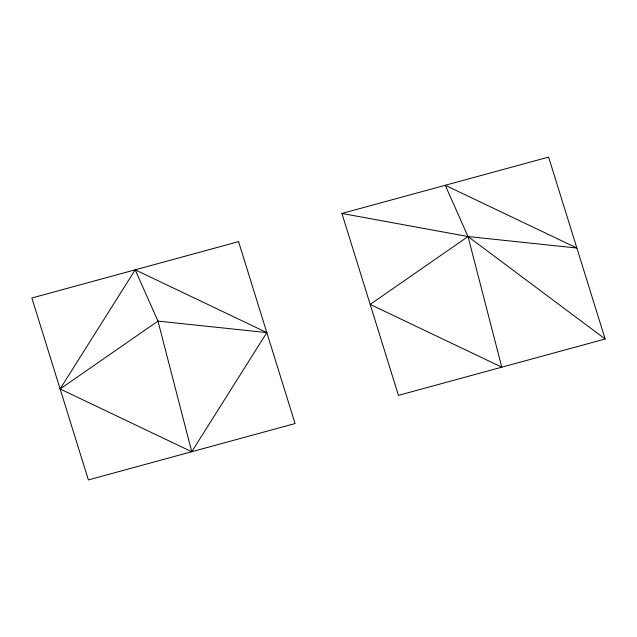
<?xml version="1.0" encoding="UTF-8"?>
<svg xmlns="http://www.w3.org/2000/svg" width="637" height="637" viewBox="0 0 637 637"><rect width="100%" height="100%" fill="white"/><g stroke="black" fill="none" stroke-linecap="round" stroke-linejoin="round"><path stroke-width="0.96" d="M60.117 388.96L135.203 269.817L266.823 332.594L191.745 451.737L60.117 388.96L157.968 321.096L266.823 332.594M341.91 213.451L548.608 157.084L605.15 339.003L398.443 395.37L341.91 213.451L468.02 236.542L576.883 248.04L445.255 185.263L468.02 236.542L501.797 367.183L370.177 304.406L468.02 236.542L605.15 339.003M135.203 269.817L157.968 321.096L191.745 451.737M238.557 241.63L31.85 297.997L88.392 479.916L295.09 423.549L238.557 241.63"/></g></svg>
